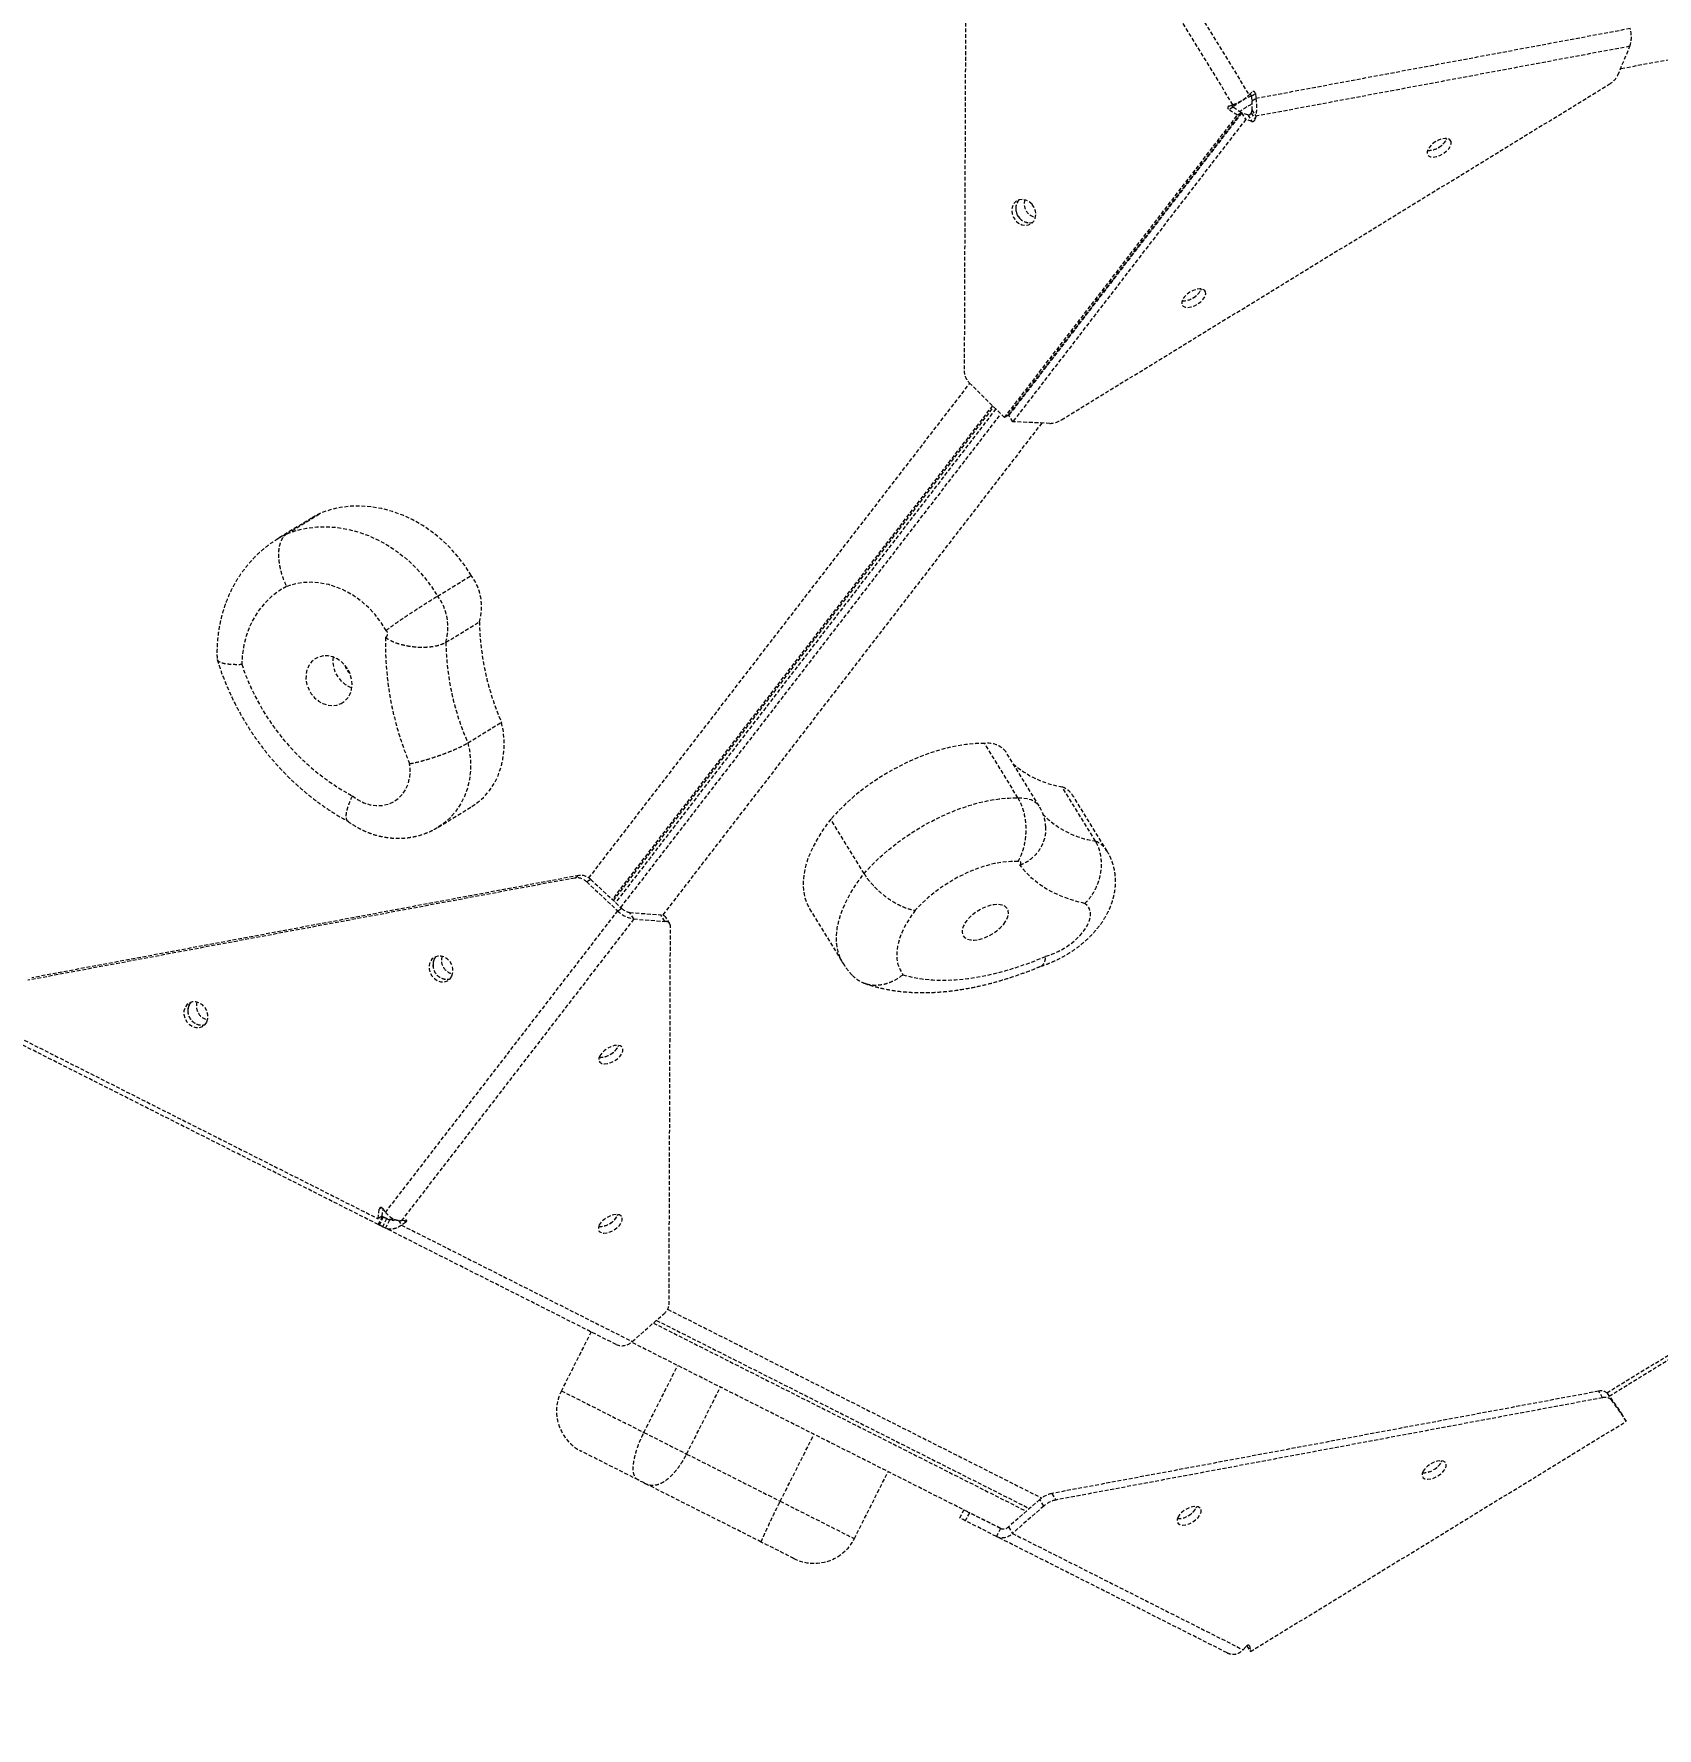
# Model space of a CAD drawing. Header units: millimetres. Extents: x -4077 to 3684, y -3420 to 2611.
# Drawn here: x -1365 to -823, y -407 to 158 of the extents above; entities that cross this region are included whole.
import ezdxf

# ---------------------------------------------------------------- set-up
doc = ezdxf.new("R2010")
doc.units = ezdxf.units.MM
doc.linetypes.add('HIDDEN', pattern=[1.905, 1.27, -0.635])
for name, color, linetype in [('DIKOM_ОБЪЕКТ', 7, 'Continuous'), ('DIKOM_РАЗМЕР_ЗОНА', 7, 'Continuous'), ('DIKOM_РАЗМЕР_ОБЪЕКТА', 7, 'Continuous')]:
    doc.layers.add(name, color=color, linetype=linetype)
doc.styles.add('style1', font='arialbd.ttf', dxfattribs={"width": 0.8})
doc.dimstyles.new('1-50', dxfattribs={"dimtxt": 300, "dimasz": 200, "dimexe": 100, "dimexo": 0, "dimgap": 100, "dimtad": 1, "dimtxsty": 'style1', "dimcen": 200, "dimclrd": 7, "dimclre": 7, "dimclrt": 7, "dimadec": 1, "dimazin": 2, "dimtfac": 1, "dimtmove": 0, "dimatfit": 2, "dimfxl": 0, "dimlwd": 25, "dimlwe": 18, "dimarcsym": 0})

# ---------------------------------------------------------------- blocks, each defined once
blk = doc.blocks.new('*D0')
at = {"layer": 'Defpoints', "color": 0, "transparency": 16777216}
for p in [(223.24, 1107.53), (-2045.08, -653.43), (871.98, -653.43)]:
    blk.add_point(p, dxfattribs=at)
at = {"layer": 'DIKOM_РАЗМЕР_ОБЪЕКТА', "color": 7, "lineweight": 18, "transparency": 16777216}
for p, q in [((223.24, 1107.53), (-2145.08, 1107.53)), ((871.98, -653.43), (-2145.08, -653.43))]:
    blk.add_line(p, q, dxfattribs=at)
at = {"layer": 'DIKOM_РАЗМЕР_ОБЪЕКТА', "color": 7, "lineweight": 25, "transparency": 16777216}
blk.add_line((-2045.08, 907.53), (-2045.08, -453.43), dxfattribs=at)
at = {"layer": 'DIKOM_РАЗМЕР_ОБЪЕКТА', "color": 7, "transparency": 16777216}
for points in [[(-2078.42, 907.53), (-2011.75, 907.53), (-2045.08, 1107.53)], [(-2078.42, -453.43), (-2011.75, -453.43), (-2045.08, -653.43)]]:
    blk.add_solid(points, dxfattribs=at)
at = {"layer": 'DIKOM_РАЗМЕР_ОБЪЕКТА', "color": 7, "transparency": 16777216, "insert": (-2298.26, 227.05), "char_height": 300, "attachment_point": 5, "rotation": 90, "style": 'style1'}
blk.add_mtext('{\\fArial|b0|i0|c204|p34;1780}', dxfattribs=at)
blk = doc.blocks.new('*D1')
at = {"layer": 'Defpoints', "color": 0, "transparency": 16777216}
for p in [(1340.73, 88.5), (-1708.32, 11.5), (1340.73, -1149.05)]:
    blk.add_point(p, dxfattribs=at)
at = {"layer": 'DIKOM_РАЗМЕР_ОБЪЕКТА', "color": 7, "lineweight": 18, "transparency": 16777216}
for p, q in [((1340.73, 88.5), (1340.73, -1249.05)), ((-1708.32, 11.5), (-1708.32, -1249.05))]:
    blk.add_line(p, q, dxfattribs=at)
at = {"layer": 'DIKOM_РАЗМЕР_ОБЪЕКТА', "color": 7, "lineweight": 25, "transparency": 16777216}
blk.add_line((-1508.32, -1149.05), (1140.73, -1149.05), dxfattribs=at)
at = {"layer": 'DIKOM_РАЗМЕР_ОБЪЕКТА', "color": 7, "transparency": 16777216}
for points in [[(-1508.32, -1115.72), (-1508.32, -1182.39), (-1708.32, -1149.05)], [(1140.73, -1115.72), (1140.73, -1182.39), (1340.73, -1149.05)]]:
    blk.add_solid(points, dxfattribs=at)
at = {"layer": 'DIKOM_РАЗМЕР_ОБЪЕКТА', "color": 7, "transparency": 16777216, "insert": (-183.79, -895.78), "char_height": 300, "attachment_point": 5, "style": 'style1'}
blk.add_mtext('{\\fArial|b0|i0|c204|p34;3050}', dxfattribs=at)
blk = doc.blocks.new('*D2')
at = {"layer": 'Defpoints', "color": 0, "transparency": 16777216}
for p in [(3683.6, 50.11), (-3206.35, -308.67), (3683.6, -3320.17)]:
    blk.add_point(p, dxfattribs=at)
at = {"layer": 'DIKOM_РАЗМЕР_ЗОНА', "color": 7, "lineweight": 18, "transparency": 16777216}
for p, q in [((3683.6, 50.11), (3683.6, -3420.17)), ((-3206.35, -308.67), (-3206.35, -3420.17))]:
    blk.add_line(p, q, dxfattribs=at)
at = {"layer": 'DIKOM_РАЗМЕР_ЗОНА', "color": 7, "lineweight": 25, "transparency": 16777216}
blk.add_line((-3006.35, -3320.17), (3483.6, -3320.17), dxfattribs=at)
at = {"layer": 'DIKOM_РАЗМЕР_ЗОНА', "color": 7, "transparency": 16777216}
for points in [[(-3006.35, -3286.84), (-3006.35, -3353.5), (-3206.35, -3320.17)], [(3483.6, -3286.84), (3483.6, -3353.5), (3683.6, -3320.17)]]:
    blk.add_solid(points, dxfattribs=at)
at = {"layer": 'DIKOM_РАЗМЕР_ЗОНА', "color": 7, "transparency": 16777216, "insert": (474.26, -3067), "char_height": 300, "attachment_point": 5, "style": 'style1'}
blk.add_mtext('{\\fArial|b0|i0|c204|p34;6900}', dxfattribs=at)
blk = doc.blocks.new('*D3')
at = {"layer": 'Defpoints', "color": 0, "transparency": 16777216}
for p in [(-3626.93, 2611.22), (1348.49, 2611.22), (1348.49, -2791.94)]:
    blk.add_point(p, dxfattribs=at)
at = {"layer": 'DIKOM_РАЗМЕР_ЗОНА', "color": 7, "lineweight": 18, "transparency": 16777216}
for p, q in [((1348.49, 2611.22), (-3726.93, 2611.22)), ((1348.49, -2791.94), (-3726.93, -2791.94))]:
    blk.add_line(p, q, dxfattribs=at)
at = {"layer": 'DIKOM_РАЗМЕР_ЗОНА', "color": 7, "lineweight": 25, "transparency": 16777216}
blk.add_line((-3626.93, -2591.94), (-3626.93, 2411.22), dxfattribs=at)
at = {"layer": 'DIKOM_РАЗМЕР_ЗОНА', "color": 7, "transparency": 16777216}
for points in [[(-3660.26, 2411.22), (-3593.59, 2411.22), (-3626.93, 2611.22)], [(-3660.26, -2591.94), (-3593.59, -2591.94), (-3626.93, -2791.94)]]:
    blk.add_solid(points, dxfattribs=at)
at = {"layer": 'DIKOM_РАЗМЕР_ЗОНА', "color": 7, "transparency": 16777216, "insert": (-3880.1, 379.28), "char_height": 300, "attachment_point": 5, "rotation": 90, "style": 'style1'}
blk.add_mtext('{\\fArial|b0|i0|c204|p34;5400}', dxfattribs=at)

msp = doc.modelspace()

# ---------------------------------------------------------------- linework, layer by layer
at = {"layer": 'DIKOM_ОБЪЕКТ', "color": 7, "linetype": 'HIDDEN', "lineweight": 15}
for p, q in [((-1036.104, 262.288), (-959.526, 137.331)), ((-964.905, 134.035), (-1041.483, 258.992)), ((-1053.74, 249.063), (-1054.508, 45.352)), ((-632.007, 184.105), (-835.687, 146.007)), ((-957.28, 136.198), (-832.526, 159.542)), ((-832.548, 153.542), (-957.303, 130.198)), ((-836.549, 143.938), (-832.548, 153.542)), ((-1022.065, 28.977), (-839.431, 140.901)), ((-959.526, 137.331), (-958.544, 138.306)), ((-958.786, 136.925), (-957.441, 137.749)), ((-958.786, 136.925), (-958.625, 135.374)), ((-958.625, 135.374), (-957.28, 136.198)), ((-957.441, 137.749), (-957.28, 136.198)), ((-1041.082, 29.706), (-963.429, 130.557)), ((-1039.737, 30.53), (-962.085, 131.382)), ((-962, 131.339), (-1039.652, 30.487)), ((-964.878, 133.191), (-966.223, 132.367)), ((-963.429, 130.557), (-966.223, 132.367)), ((-966.219, 133.602), (-964.905, 134.035)), ((-962.085, 131.382), (-964.878, 133.191)), ((-962.085, 131.382), (-963.429, 130.557)), ((-962, 131.339), (-960.666, 129.163)), ((-959.915, 130.686), (-962, 131.339)), ((-959.915, 130.686), (-958.581, 128.51)), ((-958.636, 132.374), (-958.807, 131.365)), ((-958.807, 131.365), (-957.474, 129.189)), ((-958.636, 132.374), (-957.303, 130.198)), ((-957.303, 130.198), (-957.474, 129.189)), ((-960.666, 129.163), (-1038.319, 28.311)), ((-958.581, 128.51), (-960.666, 129.163)), ((-1179.65, -123.834), (-1052.619, 41.149)), ((-1052.803, 41.331), (-1041.082, 29.706)), ((-1045.085, 33.676), (-1171.884, -131.007)), ((-1171.471, -131.393), (-1044.682, 33.277)), ((-1043.979, 32.58), (-1170.75, -132.066)), ((-1169, -133.701), (-1042.273, 30.888)), ((-1039.737, 30.53), (-1041.082, 29.706)), ((-1038.319, 28.311), (-1039.652, 30.487)), ((-1025.954, 27.78), (-1038.319, 28.311)), ((-1028.655, 27.896), (-1155.042, -136.251)), ((-1272.07, -3.797), (-1283.277, -10.664)), ((-1280.294, -9.022), (-1269.088, -2.155)), ((-1269.088, -2.155), (-1272.07, -3.797)), ((-1283.296, -10.676), (-1280.294, -9.022)), ((-1230.068, -29.818), (-1218.862, -22.95)), ((-1227.336, -45.25), (-1216.129, -38.383)), ((-1219.968, -78.794), (-1208.762, -71.926)), ((-1036.581, -97.14), (-1047.692, -79.008)), ((-1029.525, -99.839), (-1040.637, -81.706)), ((-1010.762, -111.53), (-1021.874, -93.397)), ((-1229.841, -106.878), (-1218.635, -100.01)), ((-1006.863, -114.917), (-1017.974, -96.785)), ((-1087.907, -122.391), (-1099.019, -104.258)), ((-1184.365, -123.859), (-1366.7, -157.961)), ((-1183.02, -123.035), (-1365.355, -157.137)), ((-1184.365, -123.859), (-1183.02, -123.035)), ((-1179.015, -124.345), (-1180.36, -125.169)), ((-1180.36, -125.169), (-1170.02, -134.829)), ((-1179.015, -124.345), (-1168.675, -134.005)), ((-1247.448, -235.394), (-1170.02, -134.829)), ((-1170.02, -134.829), (-1168.675, -134.005)), ((-1164.663, -137.532), (-1165.997, -135.357)), ((-1165.997, -135.357), (-1155.623, -136.153)), ((-1106.053, -134.117), (-1094.941, -152.25)), ((-1164.663, -137.532), (-1242.091, -238.098)), ((-1164.663, -137.532), (-1154.289, -138.329)), ((-1154.289, -138.329), (-1155.623, -136.153)), ((-1152.668, -139.147), (-1154.001, -136.971)), ((-1152.923, -266.234), (-1152.452, -139.967)), ((-1374.68, -174.52), (-1249.895, -237.515)), ((-1249.903, -239.428), (-1374.687, -176.433)), ((-1248.551, -236.75), (-1249.903, -239.428)), ((-1249.895, -237.515), (-1249.527, -234.317)), ((-1248.55, -236.691), (-1249.895, -237.515)), ((-1248.195, -236.929), (-1249.546, -239.607)), ((-1248.736, -233.833), (-1249.527, -234.317)), ((-1248.551, -236.75), (-1248.603, -236.723)), ((-1247.943, -237.046), (-1248.594, -236.717)), ((-1248.195, -236.929), (-1248.551, -236.75)), ((-1248.55, -236.691), (-1248.275, -234.302)), ((-1248.421, -234.11), (-1247.448, -235.394)), ((-1246.076, -237.988), (-1247.943, -237.046)), ((-1249.546, -239.607), (-1249.903, -239.428)), ((-1247.092, -237.486), (-1248.444, -240.164)), ((-1247.468, -240.657), (-1248.444, -240.164)), ((-1246.116, -237.978), (-1247.468, -240.657)), ((-1170.559, -279.467), (-1247.468, -240.657)), ((-1246.116, -237.978), (-1247.092, -237.486)), ((-1243.103, -238.01), (-1242.097, -239.652)), ((-1240.782, -238.731), (-1242.097, -239.652)), ((-1242.097, -239.652), (-1165.189, -278.463)), ((-1242.091, -238.098), (-1240.779, -237.967)), ((-1241.223, -238.011), (-1240.782, -238.731)), ((-840.254, -295.578), (-763.656, -248.638)), ((-839.469, -296.674), (-760.648, -248.372)), ((-1165.189, -278.463), (-1154.778, -269.35)), ((-1153.383, -267.708), (-1028.681, -330.652)), ((-1178.906, -275.256), (-1188.818, -294.894)), ((-1158.14, -272.293), (-1033.781, -335.063)), ((-1157.116, -271.397), (-1032.757, -334.168)), ((-1053.353, -335.266), (-1165.453, -278.683)), ((-1161.286, -308.791), (-1150.02, -286.473)), ((-1147.042, -315.98), (-1135.777, -293.662)), ((-842.973, -295.042), (-1025.311, -329.143)), ((-841.64, -297.218), (-1023.978, -331.319)), ((-841.64, -297.218), (-842.973, -295.042)), ((-840.155, -295.703), (-838.821, -297.879)), ((-840.155, -295.703), (-835.086, -302.879)), ((-838.821, -297.879), (-833.753, -305.055)), ((-959.075, -381.85), (-833.753, -305.055)), ((-833.753, -305.055), (-835.086, -302.879)), ((-1115.844, -331.727), (-1104.579, -309.409)), ((-1091.138, -344.198), (-1079.872, -321.88)), ((-1029.33, -331.168), (-1039.741, -340.28)), ((-1027.996, -333.344), (-1038.408, -342.456)), ((-1027.996, -333.344), (-1029.33, -331.168)), ((-1025.311, -329.143), (-1023.978, -331.319)), ((-1054.632, -334.62), (-1055.984, -337.298)), ((-1055.976, -337.302), (-1055.984, -337.298)), ((-1055.976, -337.302), (-1054.624, -334.624)), ((-1052.784, -335.553), (-1054.136, -338.231)), ((-1043.779, -343.46), (-1054.136, -338.231)), ((-1042.427, -340.782), (-1052.784, -335.553)), ((-1042.369, -340.81), (-1052.784, -335.553)), ((-1042.427, -340.782), (-1043.779, -343.46)), ((-966.883, -382.282), (-1043.779, -343.46)), ((-1042.436, -340.777), (-1042.378, -340.806)), ((-1039.741, -340.28), (-1038.408, -342.456)), ((-1038.408, -342.456), (-961.513, -381.278)), ((-961.513, -381.278), (-960.531, -380.188)), ((-960.245, -379.942), (-959.076, -381.85)), ((-960.245, -379.942), (-959.075, -381.85)), ((-959.527, -379.815), (-959.425, -379.982)), ((-959.425, -379.982), (-959.075, -381.85)), ((-959.075, -381.85), (-959.076, -381.85))]:
    msp.add_line(p, q, dxfattribs=at)
at = {"layer": 'DIKOM_ОБЪЕКТ', "color": 7, "linetype": 'HIDDEN', "lineweight": 15, "flags": 128}
for points in [[(-892.177, 121.819), (-892.558, 122.375), (-893.228, 122.715), (-894.134, 122.813), (-895.201, 122.66), (-896.344, 122.268), (-897.47, 121.67), (-898.487, 120.913), (-899.313, 120.06), (-899.881, 119.178), (-900.146, 118.341), (-900.085, 117.615), (-899.704, 117.059), (-899.034, 116.718), (-898.128, 116.62), (-897.061, 116.774), (-895.918, 117.165), (-894.793, 117.764), (-893.776, 118.52), (-892.95, 119.374), (-892.381, 120.255), (-892.116, 121.093), (-892.177, 121.819)], [(-1031.895, 100.862), (-1032.837, 101.701), (-1033.924, 102.252), (-1035.068, 102.47), (-1036.177, 102.338), (-1037.161, 101.866), (-1037.94, 101.093), (-1038.451, 100.081), (-1038.652, 98.912), (-1038.528, 97.681), (-1038.089, 96.488), (-1037.369, 95.429), (-1036.428, 94.59), (-1035.341, 94.04), (-1034.196, 93.821), (-1033.088, 93.954), (-1032.104, 94.425), (-1031.325, 95.199), (-1030.814, 96.21), (-1030.612, 97.379), (-1030.736, 98.61), (-1031.176, 99.803), (-1031.895, 100.862)], [(-974.029, 71.657), (-974.41, 72.213), (-975.081, 72.553), (-975.986, 72.651), (-977.054, 72.498), (-978.196, 72.106), (-979.322, 71.508), (-980.339, 70.751), (-981.165, 69.898), (-981.734, 69.017), (-981.998, 68.179), (-981.938, 67.453), (-981.557, 66.897), (-980.886, 66.556), (-979.981, 66.459), (-978.913, 66.612), (-977.77, 67.004), (-976.645, 67.602), (-975.628, 68.358), (-974.802, 69.212), (-974.233, 70.093), (-973.969, 70.931), (-974.029, 71.657)], [(-1218.862, -22.95), (-1221.016, -19.646), (-1223.412, -16.523), (-1226.031, -13.605), (-1228.851, -10.916), (-1231.85, -8.479), (-1235.003, -6.312), (-1238.285, -4.434), (-1241.67, -2.859), (-1245.13, -1.6), (-1248.637, -0.667), (-1252.163, -0.069), (-1255.68, 0.192), (-1259.158, 0.111), (-1262.571, -0.31), (-1265.889, -1.067), (-1269.088, -2.155)], [(-1280.294, -9.022), (-1277.096, -7.934), (-1273.777, -7.177), (-1270.365, -6.756), (-1266.886, -6.676), (-1263.37, -6.936), (-1259.844, -7.535), (-1256.336, -8.467), (-1252.877, -9.726), (-1249.492, -11.301), (-1246.21, -13.18), (-1243.056, -15.346), (-1240.058, -17.784), (-1237.237, -20.472), (-1234.619, -23.39), (-1232.223, -26.514), (-1230.068, -29.818)], [(-1280.446, -26.61), (-1283.05, -28.143), (-1285.459, -29.972), (-1287.65, -32.08), (-1289.601, -34.446), (-1291.293, -37.045), (-1292.707, -39.853), (-1293.831, -42.84), (-1294.653, -45.978), (-1295.165, -49.235), (-1295.362, -52.577)], [(-1247.255, -41.332), (-1248.967, -38.585), (-1250.929, -36.018), (-1253.116, -33.665), (-1255.502, -31.554), (-1258.056, -29.711), (-1260.745, -28.161), (-1263.538, -26.923), (-1266.397, -26.012), (-1269.288, -25.439), (-1272.175, -25.211), (-1275.02, -25.333), (-1277.789, -25.801), (-1280.446, -26.61)], [(-1262.281, -65.679), (-1261.036, -64.87), (-1260.005, -63.782), (-1259.231, -62.459), (-1258.746, -60.955), (-1258.569, -59.332), (-1258.707, -57.656), (-1259.156, -55.996), (-1259.897, -54.42), (-1260.898, -52.992), (-1262.12, -51.771), (-1263.513, -50.806), (-1265.018, -50.138), (-1266.576, -49.794), (-1268.121, -49.787), (-1269.59, -50.118), (-1270.925, -50.774), (-1272.069, -51.727), (-1272.976, -52.939), (-1273.609, -54.36), (-1273.941, -55.931), (-1273.961, -57.589), (-1273.665, -59.266), (-1273.068, -60.892), (-1272.192, -62.402), (-1271.074, -63.734), (-1269.76, -64.832), (-1268.304, -65.652), (-1266.765, -66.161), (-1265.205, -66.338), (-1263.69, -66.175), (-1262.281, -65.679)], [(-1218.635, -100.01), (-1216.614, -98.603), (-1214.567, -96.764), (-1212.756, -94.66), (-1211.205, -92.317), (-1209.932, -89.764), (-1208.954, -87.032), (-1208.281, -84.155), (-1207.923, -81.169), (-1207.885, -78.11), (-1208.165, -75.017), (-1208.762, -71.926)], [(-1219.968, -78.794), (-1219.372, -81.884), (-1219.091, -84.978), (-1219.13, -88.036), (-1219.488, -91.023), (-1220.16, -93.899), (-1221.139, -96.631), (-1222.411, -99.184), (-1223.963, -101.527), (-1225.773, -103.631), (-1227.821, -105.47), (-1229.887, -106.906)], [(-1047.692, -79.008), (-1050.728, -79.043), (-1053.914, -79.321), (-1057.225, -79.841), (-1060.633, -80.598), (-1064.111, -81.585), (-1067.631, -82.797), (-1071.165, -84.221), (-1074.684, -85.847), (-1078.16, -87.662), (-1081.564, -89.651), (-1084.869, -91.798), (-1088.049, -94.085), (-1091.078, -96.495), (-1093.931, -99.007), (-1096.585, -101.602), (-1099.019, -104.258)], [(-1258.445, -96.473), (-1256.611, -97.782), (-1254.644, -98.776), (-1252.596, -99.427), (-1250.524, -99.718), (-1248.485, -99.641), (-1246.535, -99.197), (-1244.727, -98.399), (-1243.11, -97.269), (-1241.729, -95.838), (-1240.622, -94.144), (-1239.818, -92.235), (-1239.341, -90.163), (-1239.202, -87.983), (-1239.406, -85.757)], [(-1087.907, -122.391), (-1085.473, -119.734), (-1082.819, -117.14), (-1079.966, -114.627), (-1076.938, -112.218), (-1073.758, -109.93), (-1070.452, -107.783), (-1067.048, -105.794), (-1063.572, -103.98), (-1060.053, -102.353), (-1056.52, -100.929), (-1052.999, -99.718), (-1049.521, -98.73), (-1046.113, -97.973), (-1042.803, -97.453), (-1039.617, -97.175), (-1036.581, -97.14)], [(-1036.581, -97.14), (-1034.983, -97.147), (-1033.525, -97.338), (-1032.23, -97.71), (-1031.121, -98.258), (-1030.214, -98.972), (-1029.524, -99.84), (-1029.524, -99.841)], [(-1099.019, -104.258), (-1101.317, -107.359), (-1103.309, -110.463), (-1104.979, -113.545), (-1106.315, -116.581), (-1107.305, -119.545), (-1107.942, -122.416), (-1108.221, -125.169), (-1108.139, -127.783), (-1107.697, -130.237), (-1106.899, -132.512), (-1106.053, -134.117)], [(-1036.549, -118.376), (-1039.004, -118.351), (-1041.616, -118.575), (-1044.352, -119.045), (-1047.178, -119.756), (-1050.06, -120.699), (-1052.959, -121.862), (-1055.841, -123.229), (-1058.669, -124.786), (-1061.408, -126.51), (-1064.022, -128.382), (-1066.481, -130.377), (-1068.752, -132.471), (-1070.807, -134.637)], [(-1035.929, -119.476), (-1035.738, -119.228), (-1035.622, -118.982), (-1035.589, -118.757), (-1035.641, -118.568), (-1035.775, -118.428), (-1035.981, -118.346), (-1036.245, -118.328), (-1036.549, -118.376)], [(-1094.943, -152.247), (-1095.787, -150.645), (-1096.585, -148.37), (-1097.027, -145.916), (-1097.109, -143.301), (-1096.83, -140.548), (-1096.193, -137.678), (-1095.203, -134.713), (-1093.867, -131.678), (-1092.197, -128.596), (-1090.205, -125.492), (-1087.907, -122.391)], [(-1014.283, -132.324), (-1017.808, -131.448), (-1021.12, -130.354), (-1024.207, -129.045), (-1027.059, -127.527), (-1029.666, -125.805), (-1032.019, -123.885), (-1034.109, -121.773), (-1035.929, -119.476)], [(-1070.807, -134.637), (-1072.564, -137.08), (-1074.048, -139.52), (-1075.244, -141.932), (-1076.14, -144.292), (-1076.727, -146.576), (-1076.999, -148.762), (-1076.953, -150.827), (-1076.589, -152.752), (-1075.913, -154.517), (-1074.929, -156.104)], [(-1041.329, -139.214), (-1040.515, -138.013), (-1039.985, -136.836), (-1039.763, -135.733), (-1039.857, -134.748), (-1040.263, -133.922), (-1040.965, -133.288), (-1041.933, -132.873), (-1043.129, -132.694), (-1044.503, -132.757), (-1046, -133.06), (-1047.557, -133.592), (-1049.111, -134.329), (-1050.598, -135.243), (-1051.958, -136.295), (-1053.135, -137.442), (-1054.08, -138.638), (-1054.756, -139.833), (-1055.134, -140.979), (-1055.198, -142.028), (-1054.947, -142.938), (-1054.39, -143.672), (-1053.551, -144.199), (-1052.463, -144.498), (-1051.171, -144.556), (-1049.728, -144.372), (-1048.194, -143.952), (-1046.63, -143.314), (-1045.102, -142.485), (-1043.671, -141.497), (-1042.396, -140.392), (-1041.329, -139.214)], [(-1027.305, -149.978), (-1025.241, -149.295), (-1023.168, -148.384), (-1021.143, -147.269), (-1019.222, -145.981), (-1017.458, -144.556), (-1015.898, -143.032), (-1014.585, -141.451), (-1013.555, -139.856), (-1012.837, -138.291), (-1012.45, -136.799), (-1012.404, -135.421), (-1012.702, -134.194), (-1013.334, -133.152), (-1014.283, -132.324)], [(-1225.289, -156.544), (-1224.96, -155.427), (-1224.953, -154.209), (-1225.27, -152.989), (-1225.883, -151.865), (-1226.744, -150.929), (-1227.783, -150.256), (-1228.915, -149.901), (-1230.049, -149.893), (-1231.093, -150.232), (-1231.963, -150.891), (-1232.587, -151.816), (-1232.916, -152.933), (-1232.923, -154.151), (-1232.607, -155.371), (-1231.993, -156.495), (-1231.132, -157.431), (-1230.094, -158.104), (-1228.961, -158.458), (-1227.827, -158.467), (-1226.783, -158.128), (-1225.913, -157.469), (-1225.289, -156.544)], [(-1231.242, -150.992), (-1230.618, -150.067), (-1230.566, -150.013)], [(-1074.929, -156.104), (-1071.829, -156.941), (-1068.504, -157.533), (-1064.972, -157.878), (-1061.254, -157.974), (-1057.367, -157.82), (-1053.334, -157.416), (-1049.176, -156.766), (-1044.915, -155.872), (-1040.573, -154.74), (-1036.176, -153.375), (-1031.745, -151.785), (-1027.305, -149.978)], [(-1307.007, -171.828), (-1306.679, -170.711), (-1306.672, -169.493), (-1306.988, -168.273), (-1307.602, -167.149), (-1308.463, -166.213), (-1309.501, -165.54), (-1310.634, -165.185), (-1311.768, -165.177), (-1312.812, -165.516), (-1313.681, -166.175), (-1314.306, -167.1), (-1314.635, -168.217), (-1314.641, -169.435), (-1314.325, -170.655), (-1313.712, -171.779), (-1312.851, -172.715), (-1311.812, -173.388), (-1310.68, -173.742), (-1309.546, -173.751), (-1308.501, -173.412), (-1307.632, -172.753), (-1307.007, -171.828)], [(-1312.961, -166.276), (-1312.336, -165.351), (-1312.285, -165.297)], [(-1175.949, -183.137), (-1176.277, -183.989), (-1176.282, -184.742), (-1175.963, -185.336), (-1175.347, -185.723), (-1174.483, -185.87), (-1173.441, -185.767), (-1172.306, -185.421), (-1171.17, -184.861), (-1170.124, -184.131), (-1169.254, -183.292), (-1168.63, -182.41), (-1168.302, -181.558), (-1168.297, -180.805), (-1168.616, -180.211), (-1169.232, -179.824), (-1170.096, -179.676), (-1171.138, -179.78), (-1172.273, -180.126), (-1173.409, -180.686), (-1174.455, -181.416), (-1175.325, -182.255), (-1175.949, -183.137)], [(-1176.16, -239.562), (-1176.488, -240.414), (-1176.492, -241.168), (-1176.174, -241.762), (-1175.557, -242.148), (-1174.693, -242.296), (-1173.652, -242.193), (-1172.517, -241.847), (-1171.38, -241.286), (-1170.335, -240.557), (-1169.464, -239.717), (-1168.84, -238.836), (-1168.512, -237.984), (-1168.507, -237.23), (-1168.826, -236.636), (-1169.442, -236.25), (-1170.306, -236.102), (-1171.348, -236.205), (-1172.483, -236.551), (-1173.619, -237.112), (-1174.665, -237.841), (-1175.535, -238.681), (-1176.16, -239.562)], [(-1188.818, -294.894), (-1188.816, -294.895), (-1188.621, -294.993), (-1188.112, -295.25), (-1187.292, -295.664), (-1186.168, -296.231), (-1184.749, -296.948), (-1183.046, -297.807), (-1181.073, -298.803), (-1178.847, -299.927), (-1176.384, -301.17), (-1173.705, -302.522), (-1170.832, -303.972), (-1167.788, -305.509), (-1164.597, -307.119), (-1161.286, -308.791)], [(-1161.286, -308.791), (-1159.514, -309.685), (-1157.679, -310.611), (-1155.811, -311.554), (-1153.941, -312.498), (-1152.1, -313.427), (-1150.317, -314.327), (-1148.622, -315.183), (-1147.042, -315.98)], [(-1163.188, -324.633), (-1165.928, -323.25), (-1168.549, -321.927), (-1171.017, -320.681), (-1173.301, -319.528), (-1175.374, -318.482), (-1177.208, -317.556), (-1178.781, -316.762), (-1180.073, -316.11), (-1181.068, -315.608), (-1181.753, -315.262), (-1182.121, -315.077), (-1182.186, -315.044)], [(-1147.042, -315.98), (-1143.241, -317.899), (-1139.388, -319.844), (-1135.494, -321.809), (-1131.571, -323.789), (-1127.633, -325.777), (-1123.69, -327.767), (-1119.757, -329.753), (-1115.844, -331.727)], [(-901.48, -321.675), (-901.808, -322.527), (-901.813, -323.281), (-901.495, -323.875), (-900.878, -324.262), (-900.014, -324.409), (-898.973, -324.306), (-897.838, -323.96), (-896.702, -323.4), (-895.656, -322.671), (-894.785, -321.831), (-894.161, -320.95), (-893.833, -320.098), (-893.828, -319.344), (-894.147, -318.75), (-894.763, -318.363), (-895.627, -318.215), (-896.668, -318.319), (-897.803, -318.664), (-898.94, -319.225), (-899.985, -319.954), (-900.856, -320.794), (-901.48, -321.675)], [(-1161.208, -325.633), (-1161.29, -325.591), (-1161.45, -325.51), (-1161.679, -325.395), (-1161.959, -325.254), (-1162.271, -325.096), (-1162.595, -324.932), (-1162.908, -324.774), (-1163.188, -324.633)], [(-1122.188, -345.328), (-1127.111, -342.843), (-1132.056, -340.347), (-1137.005, -337.849), (-1141.941, -335.358), (-1146.846, -332.882), (-1151.703, -330.43), (-1156.496, -328.011), (-1161.208, -325.633)], [(-1115.844, -331.727), (-1112.984, -333.171), (-1110.173, -334.59), (-1107.447, -335.966), (-1104.839, -337.282), (-1102.382, -338.523), (-1100.105, -339.672), (-1098.037, -340.716), (-1096.203, -341.642), (-1094.625, -342.438), (-1093.324, -343.094), (-1092.316, -343.603), (-1091.612, -343.959), (-1091.222, -344.156), (-1091.138, -344.198)], [(-1054.136, -338.231), (-1054.542, -338.026), (-1054.906, -337.842), (-1055.223, -337.682), (-1055.489, -337.548), (-1055.7, -337.442), (-1055.852, -337.365), (-1055.945, -337.318), (-1055.976, -337.302)], [(-1053.373, -335.256), (-1053.19, -335.348), (-1052.784, -335.553)], [(-983.2, -336.958), (-983.528, -337.811), (-983.533, -338.564), (-983.214, -339.158), (-982.598, -339.545), (-981.734, -339.693), (-980.693, -339.589), (-979.558, -339.244), (-978.421, -338.683), (-977.376, -337.954), (-976.505, -337.114), (-975.881, -336.233), (-975.553, -335.381), (-975.548, -334.627), (-975.867, -334.033), (-976.483, -333.646), (-977.347, -333.499), (-978.388, -333.602), (-979.523, -333.948), (-980.66, -334.508), (-981.705, -335.237), (-982.576, -336.077), (-983.2, -336.958)], [(-1111.287, -350.83), (-1111.373, -350.787), (-1111.783, -350.58), (-1112.523, -350.206), (-1113.571, -349.678), (-1114.898, -349.007), (-1116.47, -348.214), (-1118.241, -347.32), (-1120.165, -346.349), (-1122.188, -345.328)]]:
    msp.add_lwpolyline(points, dxfattribs=at)
at = {"layer": 'DIKOM_ОБЪЕКТ', "color": 7, "linetype": 'HIDDEN', "lineweight": 15}
for centre, radius, start, end in [((-841.712, 156.577), 9.654, 341.67779, 17.89001), ((-842.937, 147.115), 7.135, 299.42965, 333.56115), ((-942.233, 103.072), 37.781, 116.01026, 126.98407), ((-940.824, 100.772), 37.927, 118.06505, 125.1893), ((-899.785, 125.678), 6.858, 267.96031, 335.03969), ((-899.656, 124.856), 6.033, 266.49116, 304.54166), ((-899.11, 125.19), 6.033, 298.4583, 336.50945), ((-1032.842, 99.412), 4.483, 139.68868, 224.78493), ((-1033.502, 99.687), 3.804, 136.32269, 181.21899), ((-1029.992, 100.986), 4.504, 162.27103, 260.68077), ((-1032.638, 99.371), 4.674, 177.11491, 282.05625), ((-1032.741, 98.842), 4.181, 218.24991, 284.99651), ((-981.637, 75.517), 6.858, 267.96031, 335.03969), ((-981.508, 74.694), 6.033, 266.49118, 304.54163), ((-980.962, 75.029), 6.033, 298.45823, 336.50952), ((-1048.794, 45.403), 5.715, 180.51582, 225.45258), ((-1026.067, 35.062), 7.283, 270.88801, 303.33583), ((-1233.008, -33.413), 17.595, 343.59411, 36.48719), ((-1244.215, -40.281), 17.595, 343.59411, 36.48719), ((-1129.213, -36.873), 86.93, 180.99549, 203.78089), ((-1145.022, -45.938), 102.44, 178.68197, 202.87403), ((-1248.025, -42.403), 1.318, 296.57009, 54.29173), ((-1255.365, -51.354), 9.651, 172.91575, 250.08425), ((-1140.42, -43.74), 86.929, 180.99535, 203.78103), ((-1221.863, -28.235), 77.426, 198.3246, 241.80448), ((-1256.207, -51.87), 4.893, 191.87255, 231.12745), ((-1046.473, -86.392), 7.484, 38.76081, 99.37865), ((-1017.277, -62.428), 31.308, 228.18461, 261.5579), ((-1025.581, -101.602), 9.004, 32.35005, 65.68828), ((-1006.405, -81.281), 30.56, 224.14839, 261.80217), ((-1014.47, -119.736), 9.005, 32.38589, 65.6871), ((-1183.665, -128.496), 4.69, 45.18517, 98.58357), ((-1182.32, -127.672), 4.69, 45.18462, 98.58465), ((-1163.207, -127.988), 9.655, 225.11271, 261.32228), ((-1165.268, -130.585), 4.827, 225.11224, 261.32334), ((-1155.597, -138.117), 1.965, 35.68856, 90.74864), ((-1154.163, -140.037), 1.713, 2.32014, 94.21825), ((-1226.91, -152.888), 4.73, 156.36305, 281.51797), ((-1227.804, -152.646), 3.801, 135.97938, 181.22912), ((-1224.503, -151.342), 4.301, 161.3936, 213.03562), ((-1226.933, -152.961), 4.677, 177.14111, 281.7292), ((-1224.38, -151.536), 4.304, 209.9767, 261.33009), ((-1308.628, -168.172), 4.73, 156.36299, 281.51768), ((-1308.652, -168.25), 4.678, 177.14873, 281.62967), ((-1309.526, -167.936), 3.8, 135.79454, 181.23334), ((-1306.224, -166.633), 4.3, 161.30226, 213.03949), ((-1306.1, -166.827), 4.304, 209.97482, 261.3328), ((-1175.942, -176.813), 6.856, 267.94875, 335.05125), ((-1175.255, -177.319), 6.023, 298.43763, 336.65232), ((-1175.803, -177.655), 6.023, 266.34746, 304.56235), ((-1245.184, -231.472), 6.219, 243.66546, 274.8269), ((-1176.157, -233.234), 6.863, 268.13439, 335.02857), ((-1175.466, -233.744), 6.023, 298.439, 336.65119), ((-1176.014, -234.08), 6.023, 266.34917, 304.56088), ((-1157.562, -265.582), 4.685, 306.4649, 352.00473), ((-1168.616, -274.999), 4.873, 246.49709, 314.69041), ((-1175.427, -301.653), 15, 153.21747, 243.21747), ((-842.101, -297.662), 2.761, 45.17865, 108.42481), ((-840.767, -299.837), 2.761, 45.17584, 108.42763), ((-901.334, -316.198), 6.022, 266.33216, 304.56272), ((-901.473, -315.352), 6.856, 267.94947, 335.05053), ((-900.784, -315.863), 6.02, 298.43287, 336.69615), ((-1023.476, -337.786), 8.835, 101.98636, 131.49083), ((-1022.143, -339.961), 8.834, 101.98535, 131.49184), ((-983.19, -330.639), 6.852, 267.86531, 335.08697), ((-983.056, -331.486), 6.022, 266.33692, 304.56223), ((-982.503, -331.156), 6.015, 298.4216, 336.77665), ((-1104.528, -337.439), 15, 243.21747, 333.21747), ((-1041.835, -338.99), 4.874, 246.49911, 314.68295), ((-1041.455, -338.547), 2.437, 246.49807, 314.68376)]:
    msp.add_arc(centre, radius, start, end, dxfattribs=at)
for centre, major_axis, ratio, start_param, end_param in [((-959.47, 136.797), (0.03, 0.873), 0.7885221, 4.8859718, 5.9754011), ((-958.125, 137.621), (0.03, 0.873), 0.7885221, 4.8859718, 6.9803669), ((-965.799, 132.918), (0.792, -0.37), 0.7885078, 2.4444992, 4.5388943), ((-964.454, 133.742), (0.792, -0.37), 0.7885078, 3.4495562, 4.5388943), ((-959.49, 131.237), (0.639, 0.392), 0.6615094, 3.6652622, 5.7596573), ((-958.157, 129.061), (0.639, 0.392), 0.6615094, 3.6652622, 5.7596573), ((-1248.845, -234.661), (-0.336, 0.873), 0.6884508, 5.1096855, 7.2040806), ((-1247.513, -237.273), (0.688, -0.347), 0.0001042, 0.9116985, 3.0060936), ((-1248.865, -239.951), (0.688, -0.347), 0.0001042, 0.9116985, 3.0060936), ((-1241.203, -238.518), (0.825, 0.427), 0.4311488, 5.0146273, 7.1090224), ((-960.109, -380.401), (0.624, 0.548), 0.5392546, 5.9731982, 8.0675933)]:
    msp.add_ellipse(centre, major_axis=major_axis, ratio=ratio, start_param=start_param, end_param=end_param, dxfattribs=at)
for points, knots in [([(-964.905, 134.035), (-964.4, 134.245), (-963.476, 134.629), (-962.034, 135.403), (-960.692, 136.326), (-959.934, 136.979), (-959.526, 137.331)], [0, 0, 0, 0, 0.2731866, 0.5000145, 0.7304025, 1, 1, 1, 1]), ([(-957.28, 136.198), (-957.211, 135.598), (-957.084, 134.501), (-957.075, 132.885), (-957.104, 131.399), (-957.233, 130.619), (-957.303, 130.198)], [0, 0, 0, 0, 0.27319014, 0.5000132, 0.73040082, 1, 1, 1, 1]), ([(-958.625, 135.374), (-958.626, 135.069), (-958.628, 134.515), (-958.664, 133.691), (-958.642, 132.947), (-958.638, 132.576), (-958.636, 132.374)], [0, 0, 0, 0, 0.275462, 0.4999171, 0.7277743, 1, 1, 1, 1]), ([(-1283.275, -10.71), (-1283.802, -11.024), (-1285.355, -11.952), (-1287.747, -13.781), (-1290.438, -16.159), (-1292.908, -18.782), (-1295.155, -21.615), (-1297.161, -24.649), (-1298.918, -27.862), (-1300.412, -31.239), (-1301.636, -34.758), (-1302.58, -38.4), (-1303.24, -42.143), (-1303.603, -45.962), (-1303.672, -48.868), (-1303.611, -50.492), (-1303.598, -50.82)], [0, 0, 0, 0, 0.0397175, 0.1170973, 0.1944349, 0.2718164, 0.3493225, 0.4270269, 0.5049888, 0.5832581, 0.6618629, 0.7408191, 0.8201236, 0.8997616, 0.9797051, 1, 1, 1, 1]), ([(-1280.294, -9.022), (-1280.649, -9.286), (-1281.37, -9.822), (-1282.18, -11.081), (-1282.77, -12.648), (-1283.096, -14.486), (-1283.158, -16.567), (-1282.954, -18.797), (-1282.485, -21.152), (-1281.702, -23.761), (-1280.942, -25.591), (-1280.458, -26.587), (-1280.446, -26.61)], [0, 0, 0, 0, 0.1057727, 0.2146157, 0.3203876, 0.4292279, 0.5350198, 0.6438795, 0.7497289, 0.858643, 0.9966445, 1, 1, 1, 1]), ([(-1247.255, -41.332), (-1247.247, -41.325), (-1246.524, -40.688), (-1245.077, -39.636), (-1242.842, -38.081), (-1240.75, -36.677), (-1238.631, -35.277), (-1236.585, -33.945), (-1234.632, -32.688), (-1232.872, -31.567), (-1231.296, -30.575), (-1230.481, -30.072), (-1230.068, -29.818)], [0, 0, 0, 0, 0.00167931, 0.14323177, 0.24886447, 0.35755687, 0.46311779, 0.57173541, 0.67727131, 0.78586816, 0.89140327, 1, 1, 1, 1]), ([(-1247.435, -43.582), (-1247.429, -43.587), (-1246.943, -44.003), (-1245.83, -44.67), (-1243.88, -45.493), (-1241.612, -46.151), (-1239.14, -46.608), (-1236.678, -46.846), (-1234.349, -46.877), (-1232.169, -46.72), (-1230.248, -46.389), (-1228.572, -45.906), (-1227.752, -45.471), (-1227.336, -45.25)], [0, 0, 0, 0, 0.00107805, 0.08125546, 0.16437547, 0.2682234, 0.37511189, 0.47807142, 0.58395696, 0.68648745, 0.79196114, 0.89449047, 1, 1, 1, 1]), ([(-1303.561, -51.018), (-1303.35, -51.698), (-1302.635, -54.001), (-1301.208, -57.875), (-1299.195, -62.594), (-1296.916, -67.204), (-1294.388, -71.689), (-1291.618, -76.032), (-1288.618, -80.215), (-1285.397, -84.224), (-1281.968, -88.041), (-1278.345, -91.652), (-1274.54, -95.042), (-1270.569, -98.202), (-1266.442, -101.104), (-1262.853, -103.373), (-1260.606, -104.581), (-1259.822, -105.002)], [0, 0, 0, 0, 0.0299713, 0.1015535, 0.1731576, 0.2447923, 0.3164513, 0.3881309, 0.4598267, 0.5315327, 0.6032453, 0.6749587, 0.7466656, 0.8183588, 0.8900262, 0.9616565, 1, 1, 1, 1]), ([(-1303.535, -51.01), (-1303.479, -51.152), (-1303.353, -51.471), (-1302.664, -51.873), (-1301.586, -52.217), (-1300.12, -52.459), (-1298.113, -52.61), (-1296.417, -52.612), (-1295.374, -52.578), (-1295.362, -52.577)], [0, 0, 0, 0, 0.1283689, 0.2866182, 0.4493808, 0.6091541, 0.7734484, 0.9974113, 1, 1, 1, 1]), ([(-1239.406, -85.757), (-1239.393, -85.755), (-1238.42, -85.571), (-1236.637, -85.171), (-1233.978, -84.449), (-1231.564, -83.707), (-1229.164, -82.89), (-1226.889, -82.041), (-1224.754, -81.172), (-1222.865, -80.329), (-1221.208, -79.516), (-1220.385, -79.036), (-1219.968, -78.794)], [0, 0, 0, 0, 0.0020442, 0.1451478, 0.2509377, 0.3597579, 0.4650844, 0.5734337, 0.6785526, 0.7867053, 0.8918294, 1, 1, 1, 1]), ([(-1259.952, -104.943), (-1260.106, -104.785), (-1260.414, -104.468), (-1260.578, -103.551), (-1260.51, -102.345), (-1260.183, -100.838), (-1259.552, -98.92), (-1258.89, -97.388), (-1258.451, -96.487), (-1258.445, -96.473)], [0, 0, 0, 0, 0.1539135, 0.3098466, 0.4702848, 0.6266235, 0.787455, 0.9968214, 1, 1, 1, 1]), ([(-1036.549, -118.376), (-1036.544, -118.367), (-1036.132, -117.598), (-1035.386, -116.085), (-1034.588, -113.631), (-1034.093, -111.247), (-1033.85, -108.734), (-1033.873, -106.209), (-1034.164, -103.695), (-1034.717, -101.316), (-1035.509, -99.069), (-1036.22, -97.789), (-1036.581, -97.14)], [0, 0, 0, 0, 0.0016826, 0.1432315, 0.2488647, 0.3575578, 0.4631182, 0.5717355, 0.6772715, 0.7858671, 0.8914024, 1, 1, 1, 1]), ([(-1027.314, -106.897), (-1027.352, -106.378), (-1027.441, -105.166), (-1027.935, -103.234), (-1028.623, -101.38), (-1029.29, -100.293), (-1029.552, -99.865)], [0, 0, 0, 0, 0.2089035, 0.4881284, 0.7986481, 1, 1, 1, 1]), ([(-1259.957, -104.949), (-1259.953, -104.952), (-1259.149, -105.592), (-1257.41, -106.682), (-1254.72, -108.116), (-1251.896, -109.229), (-1248.996, -110.035), (-1246.051, -110.515), (-1243.099, -110.668), (-1240.178, -110.493), (-1237.32, -109.998), (-1234.565, -109.185), (-1232.072, -108.166), (-1230.581, -107.288), (-1229.908, -106.892)], [0, 0, 0, 0, 0.0005, 0.0949367, 0.1894045, 0.2835927, 0.3773541, 0.4705563, 0.5630959, 0.654913, 0.7459956, 0.8363783, 0.9261377, 1, 1, 1, 1]), ([(-1035.929, -119.476), (-1035.921, -119.474), (-1035.352, -119.324), (-1034.192, -118.833), (-1032.467, -117.75), (-1030.79, -116.268), (-1029.325, -114.431), (-1028.211, -112.395), (-1027.52, -110.275), (-1027.214, -108.408), (-1027.307, -107.303), (-1027.34, -106.899)], [0, 0, 0, 0, 0.0014494, 0.1090042, 0.2205084, 0.3598185, 0.5032065, 0.6413233, 0.7833655, 0.9209067, 1, 1, 1, 1]), ([(-1014.283, -132.324), (-1014.272, -132.314), (-1013.482, -131.57), (-1012.223, -130.111), (-1010.773, -127.725), (-1009.77, -125.406), (-1009.08, -122.954), (-1008.734, -120.484), (-1008.727, -118.016), (-1009.066, -115.672), (-1009.719, -113.45), (-1010.411, -112.176), (-1010.762, -111.53)], [0, 0, 0, 0, 0.0020427, 0.1451465, 0.2509365, 0.3597573, 0.4650839, 0.5734326, 0.6785531, 0.7867088, 0.8918292, 1, 1, 1, 1]), ([(-1028.959, -153.253), (-1028.846, -153.22), (-1027.781, -152.913), (-1025.794, -152.16), (-1023.04, -150.922), (-1020.383, -149.468), (-1017.833, -147.826), (-1015.407, -145.999), (-1013.121, -143.988), (-1010.995, -141.788), (-1009.057, -139.393), (-1007.427, -136.917), (-1006.131, -134.425), (-1005.169, -131.995), (-1004.496, -129.561), (-1004.109, -127.137), (-1004.003, -124.737), (-1004.177, -122.378), (-1004.637, -119.997), (-1005.433, -117.66), (-1006.209, -115.931), (-1006.786, -115.081), (-1006.893, -114.922)], [0, 0, 0, 0, 0.0068791, 0.0650119, 0.1225897, 0.1799029, 0.2372274, 0.2948967, 0.3532368, 0.412666, 0.4735157, 0.5358239, 0.5907638, 0.6438186, 0.694979, 0.7445438, 0.7928828, 0.8403317, 0.8871689, 0.9384337, 0.9885147, 1, 1, 1, 1]), ([(-1087.907, -122.391), (-1087.51, -122.997), (-1086.704, -124.227), (-1085.162, -126.061), (-1083.408, -127.843), (-1081.497, -129.495), (-1079.456, -130.997), (-1077.376, -132.282), (-1075.28, -133.336), (-1073.065, -134.187), (-1071.596, -134.531), (-1070.825, -134.634), (-1070.807, -134.637)], [0, 0, 0, 0, 0.1057741, 0.2146151, 0.320388, 0.4292283, 0.5350215, 0.643881, 0.749729, 0.8586445, 0.996644, 1, 1, 1, 1]), ([(-1094.913, -152.226), (-1094.599, -152.741), (-1093.801, -154.051), (-1092.703, -155.386), (-1091.938, -156.199), (-1091.809, -156.335)], [0, 0, 0, 0, 0.3504475, 0.8906635, 1, 1, 1, 1]), ([(-1028.825, -153.199), (-1028.81, -153.197), (-1028.541, -153.159), (-1028.138, -152.708), (-1027.598, -151.74), (-1027.38, -150.679), (-1027.306, -149.989), (-1027.305, -149.978)], [0, 0, 0, 0, 0.0161424, 0.3065168, 0.6052319, 0.9940923, 1, 1, 1, 1]), ([(-1091.803, -156.329), (-1091.327, -156.788), (-1090.357, -157.722), (-1088.566, -158.718), (-1086.585, -159.377), (-1084.443, -159.639), (-1082.238, -159.502), (-1079.99, -158.963), (-1077.514, -157.924), (-1075.844, -156.839), (-1074.94, -156.112), (-1074.929, -156.104)], [0, 0, 0, 0, 0.1133634, 0.2306787, 0.3513723, 0.4691355, 0.5902533, 0.7091491, 0.8314122, 0.9980725, 1, 1, 1, 1]), ([(-1087.867, -158.918), (-1087.352, -159.104), (-1085.666, -159.711), (-1082.682, -160.532), (-1078.869, -161.311), (-1074.878, -161.832), (-1070.724, -162.101), (-1066.43, -162.112), (-1062.023, -161.87), (-1057.529, -161.379), (-1052.97, -160.647), (-1048.366, -159.682), (-1043.735, -158.492), (-1039.091, -157.089), (-1034.451, -155.472), (-1031.027, -154.145), (-1029.157, -153.348), (-1028.822, -153.205)], [0, 0, 0, 0, 0.0308491, 0.1009666, 0.1720802, 0.2445164, 0.3179681, 0.3920961, 0.4665815, 0.5411328, 0.615557, 0.6897615, 0.7637076, 0.8373882, 0.9108192, 0.9840283, 1, 1, 1, 1]), ([(-1247.448, -235.394), (-1247.035, -235.844), (-1246.278, -236.668), (-1244.941, -237.538), (-1243.514, -238.069), (-1242.59, -238.088), (-1242.091, -238.098)], [0, 0, 0, 0, 0.2731914, 0.5000198, 0.7304071, 1, 1, 1, 1]), ([(-1242.097, -239.652), (-1242.602, -239.975), (-1243.527, -240.567), (-1244.968, -240.974), (-1246.307, -241.082), (-1247.061, -240.806), (-1247.468, -240.657)], [0, 0, 0, 0, 0.2731912, 0.5000109, 0.7303973, 1, 1, 1, 1]), ([(-1244.075, -237.795), (-1244.136, -237.826), (-1244.42, -237.973), (-1244.954, -238.087), (-1245.607, -238.159), (-1245.937, -238.042), (-1246.116, -237.978)], [0, 0, 0, 0, 0.0771078, 0.3630092, 0.6532454, 1, 1, 1, 1]), ([(-1163.188, -324.633), (-1163.193, -324.631), (-1163.64, -324.404), (-1164.201, -323.874), (-1164.692, -322.68), (-1164.882, -321.293), (-1164.83, -319.61), (-1164.541, -317.705), (-1164.024, -315.596), (-1163.301, -313.382), (-1162.392, -311.078), (-1161.658, -309.56), (-1161.286, -308.791)], [0, 0, 0, 0, 0.0016795, 0.1432294, 0.2488641, 0.3575553, 0.4631161, 0.5717334, 0.6772698, 0.7858661, 0.8914032, 1, 1, 1, 1]), ([(-1161.208, -325.633), (-1161.202, -325.636), (-1160.75, -325.864), (-1159.925, -326.204), (-1158.637, -326.444), (-1157.216, -326.342), (-1155.671, -325.818), (-1154.099, -324.901), (-1152.553, -323.645), (-1151.028, -322.068), (-1149.588, -320.243), (-1148.224, -318.199), (-1147.44, -316.727), (-1147.042, -315.98)], [0, 0, 0, 0, 0.0010795, 0.0812561, 0.1643757, 0.2682244, 0.3751116, 0.4780704, 0.5839562, 0.6864861, 0.7919596, 0.8944884, 1, 1, 1, 1]), ([(-1122.188, -345.328), (-1122.188, -345.328), (-1122.19, -345.326), (-1122.106, -345.112), (-1121.775, -344.32), (-1121.315, -343.254), (-1120.694, -341.855), (-1119.937, -340.189), (-1119.046, -338.275), (-1118.057, -336.202), (-1116.98, -333.991), (-1116.227, -332.489), (-1115.844, -331.727)], [0, 0, 0, 0, 0.00204257, 0.14514765, 0.25093741, 0.35975869, 0.46508358, 0.57343307, 0.67855286, 0.7867079, 0.89182846, 1, 1, 1, 1]), ([(-966.883, -382.282), (-966.38, -382.478), (-965.459, -382.837), (-964.02, -382.773), (-962.679, -382.318), (-961.921, -381.642), (-961.513, -381.278)], [0, 0, 0, 0, 0.2731906, 0.5000169, 0.7304056, 1, 1, 1, 1])]:
    msp.add_open_spline(points, degree=3, knots=knots, dxfattribs=at)

# ---------------------------------------------------------------- dimensions: what is measured, and where the dimension line sits
at = {"layer": 'DIKOM_РАЗМЕР_ЗОНА'}
dim = msp.add_linear_dim(base=(-3626.927, 2611.221), p1=(1348.49, -2791.939), p2=(1348.49, 2611.221), angle=90, text='{\\fArial|b0|i0|c204|p34;5400}', dimstyle='1-50', dxfattribs=at)
dim.commit()
dim.dimension.update_dxf_attribs({"geometry": '*D3', "text_midpoint": (-3626.927, 379.285), "dimtype": 160})
dim = msp.add_linear_dim(base=(3683.596, -3320.169), p1=(-3206.352, -308.669), p2=(3683.596, 50.109), text='{\\fArial|b0|i0|c204|p34;6900}', dimstyle='1-50', dxfattribs=at)
dim.commit()
dim.dimension.update_dxf_attribs({"geometry": '*D2', "text_midpoint": (474.264, -3320.169), "dimtype": 160})
at = {"layer": 'DIKOM_РАЗМЕР_ОБЪЕКТА'}
dim = msp.add_linear_dim(base=(-2045.084, -653.434), p1=(223.238, 1107.531), p2=(871.98, -653.434), angle=90, text='{\\fArial|b0|i0|c204|p34;1780}', dimstyle='1-50', dxfattribs=at)
dim.commit()
dim.dimension.update_dxf_attribs({"geometry": '*D0', "text_midpoint": (-2045.084, 227.048), "dimtype": 160})
dim = msp.add_linear_dim(base=(1340.735, -1149.052), p1=(-1708.316, 11.502), p2=(1340.735, 88.5), text='{\\fArial|b0|i0|c204|p34;3050}', dimstyle='1-50', dxfattribs=at)
dim.commit()
dim.dimension.update_dxf_attribs({"geometry": '*D1', "text_midpoint": (-183.791, -1149.052), "dimtype": 160})

doc.saveas('drawing.dxf')
